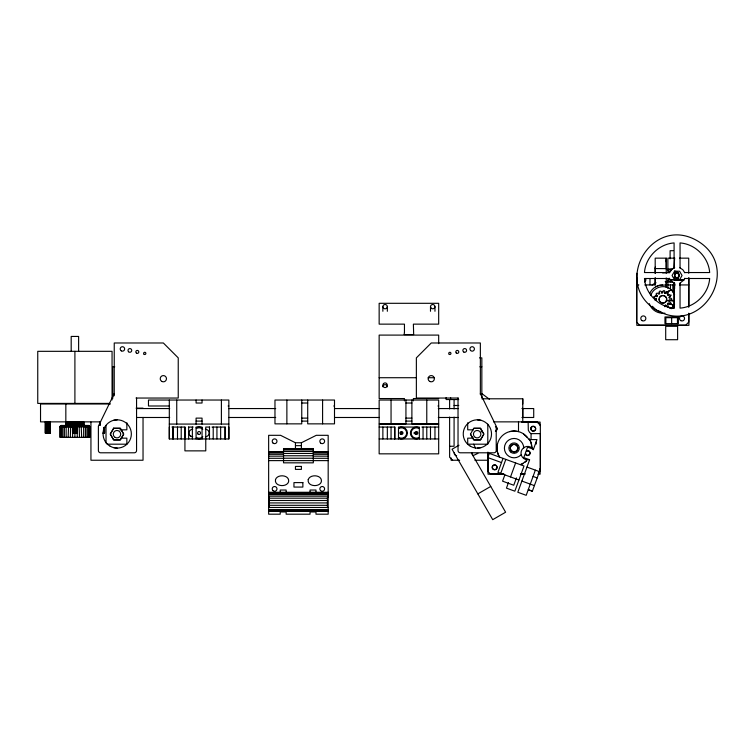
<?xml version="1.0" encoding="UTF-8"?>
<svg xmlns="http://www.w3.org/2000/svg" width="755" height="755" viewBox="0 0 755 755"><rect width="100%" height="100%" fill="white"/><g stroke="black" fill="none" stroke-linecap="round" stroke-linejoin="round"><path stroke-width="1.13" d="M49.698 421.724L49.424 433.172L49.386 421.724M49.962 433.172L49.99 421.724L50.019 433.172L49.934 421.724L49.962 433.172L45.272 433.172L45.281 421.724M76.963 421.724L76.689 433.172L76.651 421.724M77.199 421.724L77.029 433.172L77.001 421.724M77.284 433.172L77.284 421.724L77.227 433.172L72.537 433.172L72.527 421.724L72.555 433.172M104.549 433.172L104.549 427.453L104.492 433.172L102.831 433.172M228.84 427.056L228.84 438.957L169.309 438.957L169.309 427.056M184.928 438.957L184.928 427.056L171.97 427.056M225.113 427.056L225.113 438.957L225.113 427.056L212.032 427.056M394.78 427.056L394.78 438.957L394.78 427.056L379.152 427.056M487.796 470.978L487.796 452.339M522.771 421.866L522.771 398.791L481.841 398.791M532.36 491.203L528.245 489.702L532.351 491.212L540.344 469.27L540.344 433.625L531.058 433.625L529.661 432.549L528.311 430.208L528.141 421.866M655.189 284.937L655.189 277.925L655.189 284.937L644.751 284.937M655.189 273.244L655.189 267.081M666.212 287.268L666.221 281.445M655.189 273.291L655.189 258.153L666.24 258.153L666.231 268.629L655.189 268.572M666.24 261.872L666.24 259.635M45.498 421.724L45.451 433.172L45.47 421.724M100.019 425.159L99.905 421.724L99.953 425.159M49.83 421.724L49.924 433.172M45.838 421.724L45.668 433.172M73.103 421.724L73.027 433.172L72.952 421.724M46.282 421.724L46.178 433.172L46.093 421.724M73.546 421.724L73.443 433.172L73.358 421.724M104.011 427.453L103.954 433.172L103.935 427.453M669.44 278.501L644.468 278.501C645.572 293.808 658.775 307.021 674.092 308.125L674.309 283.229L671.28 281.313L669.355 278.274M679.821 283.229L683.87 280.067L670.044 279.727L679.557 279.841L682.048 275.518L679.557 271.205L674.574 271.205L674.574 279.841L683.87 280.067L684.776 278.274M46.819 421.724L46.697 433.172L46.602 421.724M74.084 421.724L73.962 433.172L73.867 421.724M47.414 421.724L47.272 433.172L47.178 421.724M48.594 421.724L48.443 433.172L48.377 421.724M49.113 421.724L48.981 433.172L48.924 421.724M72.574 437.343L72.848 422.083M74.679 421.724L74.537 433.172L74.443 421.724M75.859 421.724L75.708 433.172L75.642 421.724M76.378 421.724L76.246 433.172L76.189 421.724M103.548 429.737L103.511 433.172L103.492 429.737M48.018 421.724L47.867 433.172L47.782 421.724M75.283 421.724L75.132 433.172L75.047 421.724M678.33 273.414L674.574 271.205L674.574 279.841L672.082 275.518L674.574 271.205C681.397 271.432 680.604 281.049 674.139 277.057M674.602 294.431L671.412 289.892L666.816 292.025L665.683 293.393L664.74 293.034C665.929 289.354 661.89 290.326 662.635 292.78L661.635 292.902C661.38 289.731 657.737 290.901 659.653 293.648L658.822 294.224C657.331 291.647 654.33 294.139 657.416 295.809L656.944 296.706C653.972 295.111 653.226 298.829 656.435 298.763L656.435 299.773L655.01 300.179M669.355 272.763L671.28 269.733L674.092 267.902L674.583 258.776M674.611 275.396L675.904 273.357L678.226 273.357M88.137 425.433L89.77 426.688L89.788 437.343L60.023 437.343L60.041 426.688L61.674 425.433M666.816 292.025L664.74 293.034L664.938 292.242M662.635 292.78L662.786 291.468M497.536 443.704C496.497 448.243 497.083 453.151 499.574 457.115M664.9 306.804L664.74 305.501L665.683 305.143L666.816 306.511L671.412 308.644L667.345 306.785M670.336 303.869L668.732 303.633L671.242 303.406L669.081 301.311L669.326 300.33C673.705 301.085 671.742 297.319 669.326 298.206L669.081 297.225L671.242 295.13L668.732 294.903M650.81 295.592C653.037 286.947 665.051 283.616 671.412 289.892L667.345 291.751M503.028 458.37L497.941 472.356L518.921 479.991M500.735 473.376L505.831 459.389M504.859 474.876L502.575 481.171L513.759 485.238L516.429 477.896M508.492 482.53L506.454 488.126L514.844 491.184L524.008 466.005L489.325 453.387L487.796 457.577L501.499 462.57M510.531 476.933L515.618 462.957M535.361 470.139L526.197 495.318L517.807 492.26L529.642 459.738L523.762 457.606L525.178 453.717L525.876 453.972L525.622 454.67A2.529 2.529 0 0 0 529.934 453.906A2.529 2.529 0 0 0 527.122 450.556L526.867 451.254L526.169 450.999L527.585 447.111L533.464 449.253L536.984 439.58L528.896 439.58A17.12 17.12 0 0 0 505.51 433.313A17.12 17.12 0 0 0 499.253 456.69M674.602 304.105L671.856 308.21M665.976 292.78L665.683 293.393L666.033 292.695M114.241 393.582L98.386 426.169L98.386 450.565A2.237 2.237 0 0 0 100.613 452.792L134.333 452.792A2.237 2.237 0 0 0 136.561 450.565L136.561 398.045M668.911 294.827L668.099 295.356L667.429 294.592L668.383 292.185L667.467 291.694M483.285 434.955L480.501 439.787L473.8 439.787L470.45 433.993M667.977 293.988L667.429 294.592M667.467 306.841L668.364 306.804L667.429 303.944L668.099 303.18L670.468 303.859L668.099 303.18M538.4 472.46L539.891 470.978L539.891 468.666M670.129 296.724L669.081 297.225L669.732 297.008M672.743 268.78L667.882 269.157M459.002 445.233L452.056 449.234L492.722 519.666L505.614 512.22L471.394 452.953M477.839 493.883L490.731 486.447M654.075 296.781L656.793 295.403L653.934 296.847M673.205 268.299L674.687 267.685M301.396 442.751L316.279 435.314L328.18 435.314L328.18 514.193L315.986 514.193L315.986 511.956L310.041 511.956L310.041 514.193L286.154 514.193L286.154 511.956L280.209 511.956L280.209 514.193L268.648 514.193L268.648 435.314L280.558 435.314L295.441 442.751L301.396 442.751L301.396 448.555M664.74 293.034L667.118 291.855M477.943 453.368L473.055 455.652L471.592 452.528M655.604 286.834L659.011 285.418L666.24 284.937M670.987 300.207L666.486 300.745C664.777 305.426 657.237 302.311 659.341 297.791C661.05 293.11 668.59 296.224 666.486 300.745L669.326 300.33L674.328 300.981L669.326 300.33M61.448 425.452L60.221 426.688L60.202 437.343M113.552 420.308L117.214 419.827M509.644 431.605L514.07 431.02L518.506 431.605L518.506 421.866M477.377 448.102L481.039 447.621M65.43 425.433L64.392 426.688L64.383 437.343M64.071 425.433L62.882 426.688L62.863 437.343M62.967 425.433L61.665 426.688L61.646 437.343M62.165 425.433L60.768 426.688L60.749 437.343M662.607 272.914L669.44 272.546L644.468 272.546C645.572 257.228 658.775 244.025 674.092 242.921L674.092 267.902M315.986 493.223L328.18 493.213L268.648 493.232L280.209 493.223M673.224 250.707L670.1 250.707L670.1 258.852M674.828 258.153L667.882 258.153L667.882 271.46M679.453 258.153L688.72 258.153L688.72 273.291M684.691 272.546L709.672 272.546C708.567 257.228 695.355 244.025 680.047 242.921L680.047 267.902M675.036 273.263L678.509 273.263M684.691 278.501L709.672 278.501C708.567 293.808 695.355 307.021 680.047 308.125L680.047 283.144M667.882 281.813L672.743 282.191A7.739 7.739 0 0 0 674.602 282.955M636.625 284.937L638.853 284.937M667.882 284.937L675.121 284.937M679.453 284.937L688.72 284.937M664.938 313.221L662.673 313.221A14.137 14.137 0 0 1 649.281 303.623M479.538 357.87L481.841 357.87L481.841 397.649M114.732 366.798L112.75 366.798L112.75 398.432M479.859 366.798L481.841 366.798M379.152 377.717L416.505 377.717M428.179 377.717L434.012 377.717M136.004 398.045L178.237 398.045L178.237 357.87L163.354 342.987L114.241 342.987L114.241 395.752M458.247 398.045L416.364 398.045L416.364 357.87L431.247 342.987L480.359 342.987L480.359 394.61M438.683 398.555L413.381 398.555L413.381 400.867M458.747 399.537L446.13 399.537L446.13 397.555M301.755 403.019L307.71 403.019M405.935 403.019L411.89 403.019M109.739 403.406L37.75 403.406L37.75 351.32L112.061 351.32L112.061 399.933M110.4 404L40.534 404L40.534 421.866L100.632 421.866M454.085 405.492L458.747 405.492M169.309 405.992L148.471 405.992L148.471 400.037L228.84 400.037L228.84 438.957M228.095 405.992L228.84 405.992M333.757 405.992L334.503 405.992M437.938 405.992L438.683 405.992M136.089 408.144L143.035 408.144M136.702 408.559L169.696 408.559M228.595 408.559L275.717 408.559M334.625 408.559L379.387 408.559M438.287 408.559L458.323 408.559M521.931 408.559L533.719 408.559L533.719 417.487L521.931 417.487M136.702 417.487L169.696 417.487M228.595 417.487L275.717 417.487M334.625 417.487L379.387 417.487M438.287 417.487L458.323 417.487M301.755 418.119L307.71 418.119M405.935 418.119L411.89 418.119M196.092 421.101L202.047 421.101M301.755 421.101L307.71 421.101M405.935 421.101L411.89 421.101M493.487 421.866L537.371 421.866L540.344 424.839L540.344 469.27M521.582 422.092L540.099 422.092L540.099 425.565M169.309 424.074L228.84 424.074M61.051 425.509L72.848 425.433M76.651 422.083L76.67 425.433L88.76 425.509M60.834 425.593L72.707 425.593M77.038 425.452L88.977 425.593M60.636 425.716L72.669 425.716M77.104 425.593L89.175 425.716M60.457 425.867L72.65 425.867M77.142 425.716L89.354 425.867M60.306 426.046L72.622 426.046M77.161 425.867L89.505 426.046M60.183 426.245L72.603 426.245M77.189 426.046L89.628 426.245M60.098 426.462L72.584 426.462M77.208 426.245L89.713 426.462M60.041 426.688L72.584 426.688M77.218 426.462L89.77 426.688M60.023 426.924L72.574 426.924M77.227 426.688L89.788 426.924M188.467 427.056L193.176 427.056M209.673 427.056L205.766 427.056L205.766 450.867L184.928 450.867L184.928 427.056M421.875 427.056L438.683 427.056M473.8 428.387L480.501 428.387L483.851 434.191L480.501 439.995L473.8 439.995L470.45 434.191L473.8 428.189L480.501 428.189L483.851 433.993M119.894 429.822L126.849 429.822L126.849 422.762M473.498 429.822L467.704 429.822L467.704 422.838M121.055 438.155L126.849 438.155L126.849 444.185L107.106 444.185M473.498 438.155L467.704 438.155L467.704 444.185L487.796 444.185M379.152 438.957L438.683 438.957M295.441 445.658L301.396 445.658M449.621 446.262L454.085 446.262L454.085 417.062M283.531 448.895L313.297 448.895M283.531 449.876L313.297 449.876M283.531 451.424L313.297 451.424M268.648 451.679L283.531 451.679M313.297 451.679L328.18 451.679M268.648 451.99L283.531 451.99M313.297 451.99L328.18 451.99M268.648 452.877L283.531 452.877M313.297 452.877L328.18 452.877M283.531 453.444L313.297 453.444M268.648 454.302L283.531 454.302M313.297 454.302L328.18 454.302M283.531 455.765L313.297 455.765M268.648 456.152L283.531 456.152M313.297 456.152L328.18 456.152M283.531 458.228L313.297 458.228M268.648 458.304L283.531 458.304M313.297 458.304L328.18 458.304M459.635 460.239L451.113 460.239L451.113 457.917M474.876 460.239L488.145 460.239M268.648 460.616L328.18 460.616M490.778 473.951L503.462 473.951M520.761 473.951L525.376 473.951M504.217 474.178L488.013 474.178L488.013 452.188M520.422 474.178L523.894 474.178M537.787 474.178L540.099 474.178L540.099 469.553M503.576 474.404L490.778 474.404L487.796 471.431L487.796 452.972M268.648 492.279L328.18 492.279M268.648 493.591L328.18 493.591M268.648 494.61L328.18 494.61M268.648 496.177L328.18 496.177M268.648 497.234L269.393 497.234L269.393 507.483M328.18 497.234L327.434 497.234L327.434 507.483M269.393 498.187L327.434 498.187M269.393 500.49L327.434 500.49M269.393 502.924L327.434 502.924M269.393 505.312L327.434 505.312M268.648 507.483L328.18 507.483M268.648 509.568L328.18 509.568M268.648 510.899L328.18 510.899M268.648 511.362L328.18 511.362M87.646 425.433L89.043 426.688L89.062 437.343M86.844 425.433L88.146 426.688L88.165 437.343M85.74 425.433L86.929 426.688L86.948 437.343M84.381 425.433L85.419 426.688L85.428 437.343M83.654 437.343L83.645 426.688L82.776 425.433L82.757 422.083M477.377 419.827L481.039 420.308M113.552 447.621L117.214 448.102M668.911 303.708L670.204 303.869M661.059 311.777L656.954 310.428M669.175 303.784L674.073 305.228L669.034 303.746M655.227 298.489L656.435 298.763M88.363 425.452L89.59 426.688L89.609 437.343M79.501 437.343L79.039 422.083M674.687 283.351L674.574 288.91M669.081 301.311L669.845 301.594M526.971 467.081L539.485 471.639M533.077 476.433L537.192 477.934M534.398 485.616L521.884 481.067M667.231 306.728L668.033 307.04M679.821 267.817L682.85 269.733L684.776 272.763M676.235 277.831L674.611 275.641M675.904 277.689L679.557 279.841L675.801 277.623M656.406 309.984C701.622 337.041 742.892 268.176 697.724 241.053C652.405 214.043 611.323 282.814 656.406 310.116M655.887 309.786L652.395 306.294M481.841 393.582L489.382 399.225M523.621 434.078L527.396 437.626M190.118 435.635L190.883 436.23M656.472 295.016L657.416 295.809M536.909 421.866L539.891 424.839M452.594 460.239L449.621 457.256L449.621 417.062M667.429 303.944L667.901 304.435M665.948 305.718L665.683 305.143M480.359 393.582L496.214 426.169L496.214 450.565A2.237 2.237 0 0 1 493.978 452.792L460.267 452.792A2.237 2.237 0 0 1 458.03 450.565L458.03 398.045M473.659 444.185L475.565 448.272M659.2 292.581L659.653 293.648M661.484 292.204L661.635 292.902M664.74 305.501L664.928 306.162M688.928 277.887L688.928 305.671M688.928 313.778L688.928 325.348L636.833 325.348L636.833 273.263M688.72 277.934L688.72 307.323M688.72 313.221L688.72 322.149L685.738 325.122L639.608 325.122L636.625 322.149L636.625 277.5M677.462 323.631L677.462 317.685L665.863 317.685L665.863 323.631M674.092 283.144L674.092 308.125M672.847 284.937L672.847 292.006M672.847 306.143L672.847 308.502M671.657 317.685L671.657 323.631M670.468 284.937L670.468 289.656M670.1 269.308L670.1 271.64M670.1 279.775L670.1 282.106M667.882 279.51L667.882 288.552M666.24 258.153L666.24 273.244M666.24 277.925L666.24 287.079M649.98 278.557L649.98 284.937M536.248 441.76L536.248 444.063M531.058 433.625L531.058 439.58M522.771 398.791L522.771 404M522.771 408.247L522.771 417.619M487.796 424.168L487.796 443.761M454.085 399.537L454.085 408.983M450.593 397.555L450.593 399.537M449.621 399.537L449.621 408.965M438.683 343.638L438.683 335.097L379.152 335.097L379.152 398.555L404.454 398.555L404.454 400.867M434.965 306.653L434.965 311.277M434.965 427.056L434.965 438.957M430.492 306.653L430.492 311.277M430.492 427.056L430.492 438.957M426.773 400.037L426.773 423.857M426.773 427.056L426.773 438.957M423.055 427.056L423.055 438.957M419.336 438.957L419.336 427.056L398.498 427.056L398.498 438.957M411.89 400.037L411.89 423.857L438.683 423.857L438.683 400.037L379.152 400.037L379.152 423.857L405.935 423.857L405.935 400.037M391.052 400.037L391.052 423.857M391.052 427.056L391.052 438.957M387.334 306.653L387.334 311.277M387.334 427.056L387.334 438.957M382.87 306.653L382.87 311.277M382.87 427.056L382.87 438.957M322.593 400.037L322.593 423.857M315.986 493.591L315.986 490.042L310.041 490.042L310.041 493.591M307.71 400.037L307.71 423.857L334.503 423.857L334.503 400.037L274.971 400.037L274.971 423.857L301.755 423.857L301.755 400.037M295.441 442.751L295.441 448.555M286.872 400.037L286.872 423.857M286.154 493.591L286.154 490.042L280.209 490.042L280.209 493.591M221.394 400.037L221.394 424.074M220.649 427.056L220.649 438.957M216.93 427.056L216.93 438.957M213.212 427.056L213.212 438.957M209.484 427.056L209.484 438.957M202.047 400.037L202.047 403.019L196.092 403.019L196.092 400.037M202.047 424.074L202.047 418.119L196.092 418.119L196.092 424.074M202.047 438.957L202.047 427.056L196.092 427.056L196.092 438.957M192.374 427.056L192.374 438.957M188.656 427.056L188.656 438.957M181.209 427.056L181.209 438.957M177.491 427.056L177.491 438.957M176.745 400.037L176.745 424.074M169.309 400.037L169.309 438.957M143.035 417.411L143.035 460.239L90.94 460.239L90.94 422.036M106.021 425.386L106.021 443.015M103.85 427.453L103.85 433.172M83.862 422.083L83.909 425.433M83.72 422.083L83.72 425.433M83.56 422.083L83.56 425.433M83.437 422.083L83.437 425.433M83.276 422.083L83.276 425.433M83.107 422.083L83.012 425.433M82.946 422.083L82.975 425.433M82.625 422.083L82.625 425.433M82.484 422.083L82.484 425.433M82.323 422.083L82.323 425.433M82.163 422.083L82.163 425.433M81.993 422.083L81.993 425.433M81.785 422.083L81.785 425.433M81.587 422.083L81.587 425.433M81.663 437.343L81.049 422.083M81.502 422.083L81.455 425.433L81.342 422.083M81.162 422.083L81.21 425.433M80.898 422.083L80.898 425.433M80.785 422.083L80.643 425.433M80.502 422.083L80.502 425.433M80.341 422.083L80.341 425.433M80.134 422.083L80.134 425.433M79.917 422.083L79.917 425.433M79.719 422.083L79.719 425.433M79.53 422.083L79.53 425.433M79.247 422.083L79.266 425.433M79.115 422.083L79.2 425.433M78.879 422.083L78.879 425.433M78.624 351.32L78.624 336.437L71.187 336.437L71.187 351.32M78.709 422.083L78.586 425.433L78.511 422.083M78.407 422.083L78.293 425.433M78.171 422.083L78.171 425.433M77.973 422.083L77.973 425.433M77.765 422.083L77.765 425.433M77.548 422.083L77.548 425.433M77.34 422.083L77.34 425.433M77.237 426.924L77.237 437.343M77.142 422.083L77.142 425.433M76.963 422.083L76.963 425.433M76.821 422.083L76.717 425.433M74.905 351.32L74.905 403.406M74.905 432.709L74.905 437.343M72.669 422.083L72.669 425.433M72.471 422.083L72.471 425.433M72.263 422.083L72.263 425.433M72.046 422.083L72.046 425.433M71.838 422.083L71.838 425.433M71.517 422.083L71.64 425.433M71.404 422.083L71.404 425.433M71.3 422.083L71.225 425.433M71.102 422.083L71.102 425.433M70.932 422.083L70.932 425.433M70.772 422.083L70.309 437.343M70.621 422.083L70.564 425.433L70.442 422.083M70.281 422.083L70.281 425.433M70.092 422.083L70.092 425.433M69.894 422.083L69.894 425.433M69.677 422.083L69.677 425.433M69.469 422.083L69.309 425.433M69.167 422.083L69.167 425.433M69.026 422.083L69.026 425.433M68.913 422.083L68.913 425.433M68.762 422.083L68.148 437.343M68.601 422.083L68.601 425.433M68.469 422.083L68.478 425.433M68.224 422.083L68.309 425.433M68.025 422.083L68.025 425.433M67.818 422.083L67.818 425.433M67.648 422.083L67.648 425.433M67.488 422.083L67.488 425.433M67.327 422.083L67.327 425.433M67.186 422.083L67.186 425.433M67.016 422.083L67.016 425.433L66.166 426.688L66.157 437.343M66.884 422.083L66.799 425.433L66.723 422.083M66.534 422.083L66.534 425.433M66.374 422.083L66.374 425.433M66.213 422.083L66.213 425.433M66.053 422.083L66.053 425.433M65.921 422.083L65.959 425.433M65.836 404L65.836 421.866M418.959 437.513A5.209 5.209 0 0 1 411.145 433.002A5.209 5.209 0 0 1 418.959 428.491M419.336 438.164A5.955 5.955 0 0 1 410.399 433.002A5.955 5.955 0 0 1 419.336 427.849M414.202 433.587A2.237 2.237 0 0 1 414.202 432.426M398.866 428.491A5.209 5.209 0 0 1 406.681 433.002A5.209 5.209 0 0 1 398.866 437.513M398.498 427.849A5.955 5.955 0 0 1 407.426 433.002A5.955 5.955 0 0 1 398.498 438.164M495.412 426.556A2.378 2.378 0 0 1 495.412 431.152M529.434 459.568A6.701 6.701 0 0 1 521.403 455.388A6.701 6.701 0 0 1 524.867 447.026A6.701 6.701 0 0 1 533.502 449.744M520.912 454.972A9.673 9.673 0 0 1 505.69 452.972A9.673 9.673 0 0 1 511.569 438.787A9.673 9.673 0 0 1 523.744 448.14M526.679 460.767A17.856 17.856 0 0 1 524.923 462.305M522.979 463.598A17.856 17.856 0 0 1 520.884 464.636M529.519 439.202A17.856 17.856 0 0 1 531.916 448.14M669.081 279.218A7.437 7.437 0 0 1 666.354 281.945M666.354 269.054A7.437 7.437 0 0 1 669.081 271.781M674.677 274.367A2.237 2.237 0 0 1 678.047 273.772A2.237 2.237 0 0 1 678.047 277.198A2.237 2.237 0 0 1 674.677 276.604M670.166 271.762A7.437 7.437 0 0 1 671.346 270.224M649.611 293.667A14.137 14.137 0 0 1 662.673 284.937M645.516 278.463A2.529 2.529 0 0 1 644.591 281.917M652.009 285.135A17.856 17.856 0 0 1 656.048 282.804M665.212 281.596A17.856 17.856 0 0 1 667.505 282.059M481.086 431.048A4.171 4.171 0 0 1 481.747 431.907M526.471 460.541A17.856 17.856 0 0 1 520.676 464.41M529.312 438.976A17.856 17.856 0 0 1 531.699 447.904M496.177 426.877A2.378 2.378 0 0 1 495.686 430.624M493.308 465.193A2.378 2.378 0 0 1 496.507 465.977A2.378 2.378 0 0 1 495.865 469.204A2.378 2.378 0 0 1 492.609 468.704M492.43 468.449A2.378 2.378 0 0 1 492.298 466.345M492.609 465.807A2.378 2.378 0 0 1 493.043 465.363M533.502 426.197A2.378 2.378 0 0 1 535.512 429.076A2.378 2.378 0 0 1 532.473 430.831A2.378 2.378 0 0 1 530.991 427.651M531.133 427.368A2.378 2.378 0 0 1 531.511 426.877M532.001 426.5A2.378 2.378 0 0 1 532.879 426.197M382.87 386.824A2.237 2.171 0 0 1 385.107 384.654A2.237 2.171 0 0 1 387.334 386.824M202.755 436.692A5.209 5.209 0 0 1 196.47 437.513M196.47 428.491A5.209 5.209 0 0 1 202.755 429.321M202.047 438.164A5.955 5.955 0 0 1 196.092 438.164M196.092 427.849A5.955 5.955 0 0 1 202.047 427.849M205.398 429.284A3.718 3.718 0 0 1 209.116 433.002A3.718 3.718 0 0 1 205.398 436.73M192.742 436.73A3.718 3.718 0 0 1 189.024 433.002A3.718 3.718 0 0 1 192.742 429.284M456.615 455.624A2.378 2.378 0 0 1 454.312 452.623M104.218 427.453L104.218 433.172L104.152 427.453M104.464 427.453L104.454 433.172L104.416 427.453M173.027 427.056L173.027 438.957L173.027 427.056M99.83 421.724L99.83 425.159L99.792 421.724M72.763 421.724L72.716 433.172L72.735 421.724M104.322 427.453L104.294 433.172L104.284 427.453M275.5 479.548C274.084 486.598 286.664 487.655 288.589 481.86C290.005 474.81 277.425 473.753 275.5 479.548M308.238 479.548C306.823 486.598 319.403 487.655 321.328 481.86C322.753 474.81 310.173 473.753 308.238 479.548M401.056 432.898L401.886 433.115L401.056 432.898M415.939 432.898L416.769 433.115L415.939 432.898M404.454 332.323L404.151 334.559L413.674 334.559L413.381 324.14L438.683 324.14L438.683 303.302L379.152 303.302L379.152 324.14L404.454 324.14L404.454 332.323M113.637 428.189L110.287 433.993L113.637 439.787L120.338 439.787L123.678 433.993L120.338 428.189L113.637 428.189M113.637 428.387L110.287 434.191L113.637 439.995L120.338 439.995L123.678 434.191L120.338 428.387L113.637 428.387M383.521 383.606L383.172 384.087A2.378 2.378 0 0 0 383.172 386.4L383.984 387.239A2.171 2.171 0 0 0 386.22 387.239L387.032 386.4A2.378 2.378 0 0 0 387.032 384.087L386.22 383.238A2.171 2.171 0 0 0 383.984 383.238L383.521 383.606M668.6 294.969L668.099 295.356L668.666 294.931M678.358 316.94L664.966 316.94L664.966 323.631L678.358 323.631L678.358 316.94M677.612 326.311L665.702 326.311L665.702 339.712L677.612 339.712L677.612 326.311M438.683 424.074L379.152 424.074L379.152 453.84L438.683 453.84L438.683 424.074M313.297 448.555L283.531 448.555L283.531 462.834L313.297 462.834L313.297 448.555M301.396 466.42L295.441 466.42L295.441 469.393L301.396 469.393L301.396 466.42M302.878 482.605L293.95 482.605L293.95 487.069L302.878 487.069L302.878 482.605M272.914 442.949A2.378 2.378 0 0 0 276.896 441.883A2.378 2.378 0 0 0 273.98 438.966A2.378 2.378 0 0 0 272.914 442.949M320.545 442.949A2.378 2.378 0 0 0 324.527 441.883A2.378 2.378 0 0 0 321.611 438.966A2.378 2.378 0 0 0 320.545 442.949M272.914 490.571A2.378 2.378 0 0 0 276.896 489.504A2.378 2.378 0 0 0 273.98 486.588A2.378 2.378 0 0 0 272.914 490.571M320.545 490.571A2.378 2.378 0 0 0 324.527 489.504A2.378 2.378 0 0 0 321.611 486.588A2.378 2.378 0 0 0 320.545 490.571M115.128 437.409A3.718 3.718 0 0 0 120.706 434.191A3.718 3.718 0 0 0 115.128 430.973A3.718 3.718 0 0 0 115.128 437.409M475.291 437.409A3.718 3.718 0 0 0 480.878 434.191A3.718 3.718 0 0 0 475.291 430.973A3.718 3.718 0 0 0 475.291 437.409M431.152 308.182A2.237 2.152 0 0 0 434.88 307.219A2.237 2.152 0 0 0 432.153 304.576A2.237 2.152 0 0 0 431.152 308.182M383.521 308.182A2.237 2.152 0 0 0 387.258 307.219A2.237 2.152 0 0 0 384.522 304.576A2.237 2.152 0 0 0 383.521 308.182M415.307 434.059A1.491 1.491 0 0 0 417.798 433.389A1.491 1.491 0 0 0 415.967 431.567A1.491 1.491 0 0 0 415.307 434.059M400.726 434.295A1.491 1.491 0 0 0 402.962 433.002A1.491 1.491 0 0 0 400.726 431.718A1.491 1.491 0 0 0 400.726 434.295M531.671 430.539A2.378 2.378 0 0 0 535.654 429.472A2.378 2.378 0 0 0 532.737 426.556A2.378 2.378 0 0 0 531.671 430.539M493.6 469.478A2.378 2.378 0 0 0 497.177 467.411A2.378 2.378 0 0 0 493.6 465.354A2.378 2.378 0 0 0 493.6 469.478M526.584 455.029A2.237 2.237 0 0 0 529.934 453.094A2.237 2.237 0 0 0 526.584 451.16A2.237 2.237 0 0 0 526.584 455.029M511.39 450.82A3.794 3.794 0 0 0 517.741 449.121A3.794 3.794 0 0 0 513.089 444.468A3.794 3.794 0 0 0 511.39 450.82M510.389 451.82A5.209 5.209 0 0 0 519.1 449.48A5.209 5.209 0 0 0 512.721 443.1A5.209 5.209 0 0 0 510.389 451.82M512.192 451.358A3.718 3.718 0 0 0 517.779 448.14A3.718 3.718 0 0 0 512.192 444.912A3.718 3.718 0 0 0 512.192 451.358M680.755 320.62A2.529 2.529 0 0 0 684.549 318.421A2.529 2.529 0 0 0 680.755 316.232A2.529 2.529 0 0 0 680.755 320.62M642.061 320.62A2.529 2.529 0 0 0 645.855 318.421A2.529 2.529 0 0 0 642.061 316.232A2.529 2.529 0 0 0 642.061 320.62M660.616 302.255A3.718 3.718 0 0 0 666.571 299.792A3.718 3.718 0 0 0 661.456 295.866A3.718 3.718 0 0 0 660.616 302.255M198.018 434.059A1.491 1.491 0 0 0 200.509 433.389A1.491 1.491 0 0 0 198.688 431.567A1.491 1.491 0 0 0 198.018 434.059M429.68 381.407A3.124 3.124 0 0 0 434.37 378.699A3.124 3.124 0 0 0 429.68 375.999A3.124 3.124 0 0 0 429.68 381.407M470.308 446.205A14.137 14.137 0 0 0 491.524 433.965A14.137 14.137 0 0 0 470.308 421.715A14.137 14.137 0 0 0 470.308 446.205M470.591 350.518A2.237 2.237 0 0 0 474.329 349.518A2.237 2.237 0 0 0 471.592 346.781A2.237 2.237 0 0 0 470.591 350.518M456.237 352.962A1.491 1.491 0 0 0 458.729 352.302A1.491 1.491 0 0 0 456.907 350.471A1.491 1.491 0 0 0 456.237 352.962M449.291 354.369A1.114 1.114 0 0 0 450.961 353.397A1.114 1.114 0 0 0 449.291 352.434A1.114 1.114 0 0 0 449.291 354.369M463.796 352.038A1.859 1.859 0 0 0 466.59 350.424A1.859 1.859 0 0 0 463.796 348.81A1.859 1.859 0 0 0 463.796 352.038M161.787 381.407A3.124 3.124 0 0 0 166.477 378.699A3.124 3.124 0 0 0 161.787 375.999A3.124 3.124 0 0 0 161.787 381.407M110.145 446.205A14.137 14.137 0 0 0 131.351 433.965A14.137 14.137 0 0 0 110.145 421.715A14.137 14.137 0 0 0 110.145 446.205M121.31 350.867A2.237 2.237 0 0 0 124.66 348.933A2.237 2.237 0 0 0 121.31 347.007A2.237 2.237 0 0 0 121.31 350.867M136.561 353.198A1.491 1.491 0 0 0 138.797 351.915A1.491 1.491 0 0 0 136.561 350.622A1.491 1.491 0 0 0 136.561 353.198M144.186 354.369A1.114 1.114 0 0 0 145.866 353.397A1.114 1.114 0 0 0 144.186 352.434A1.114 1.114 0 0 0 144.186 354.369M128.548 351.736A1.859 1.859 0 0 0 131.663 350.905A1.859 1.859 0 0 0 129.388 348.631A1.859 1.859 0 0 0 128.548 351.736"/></g></svg>
